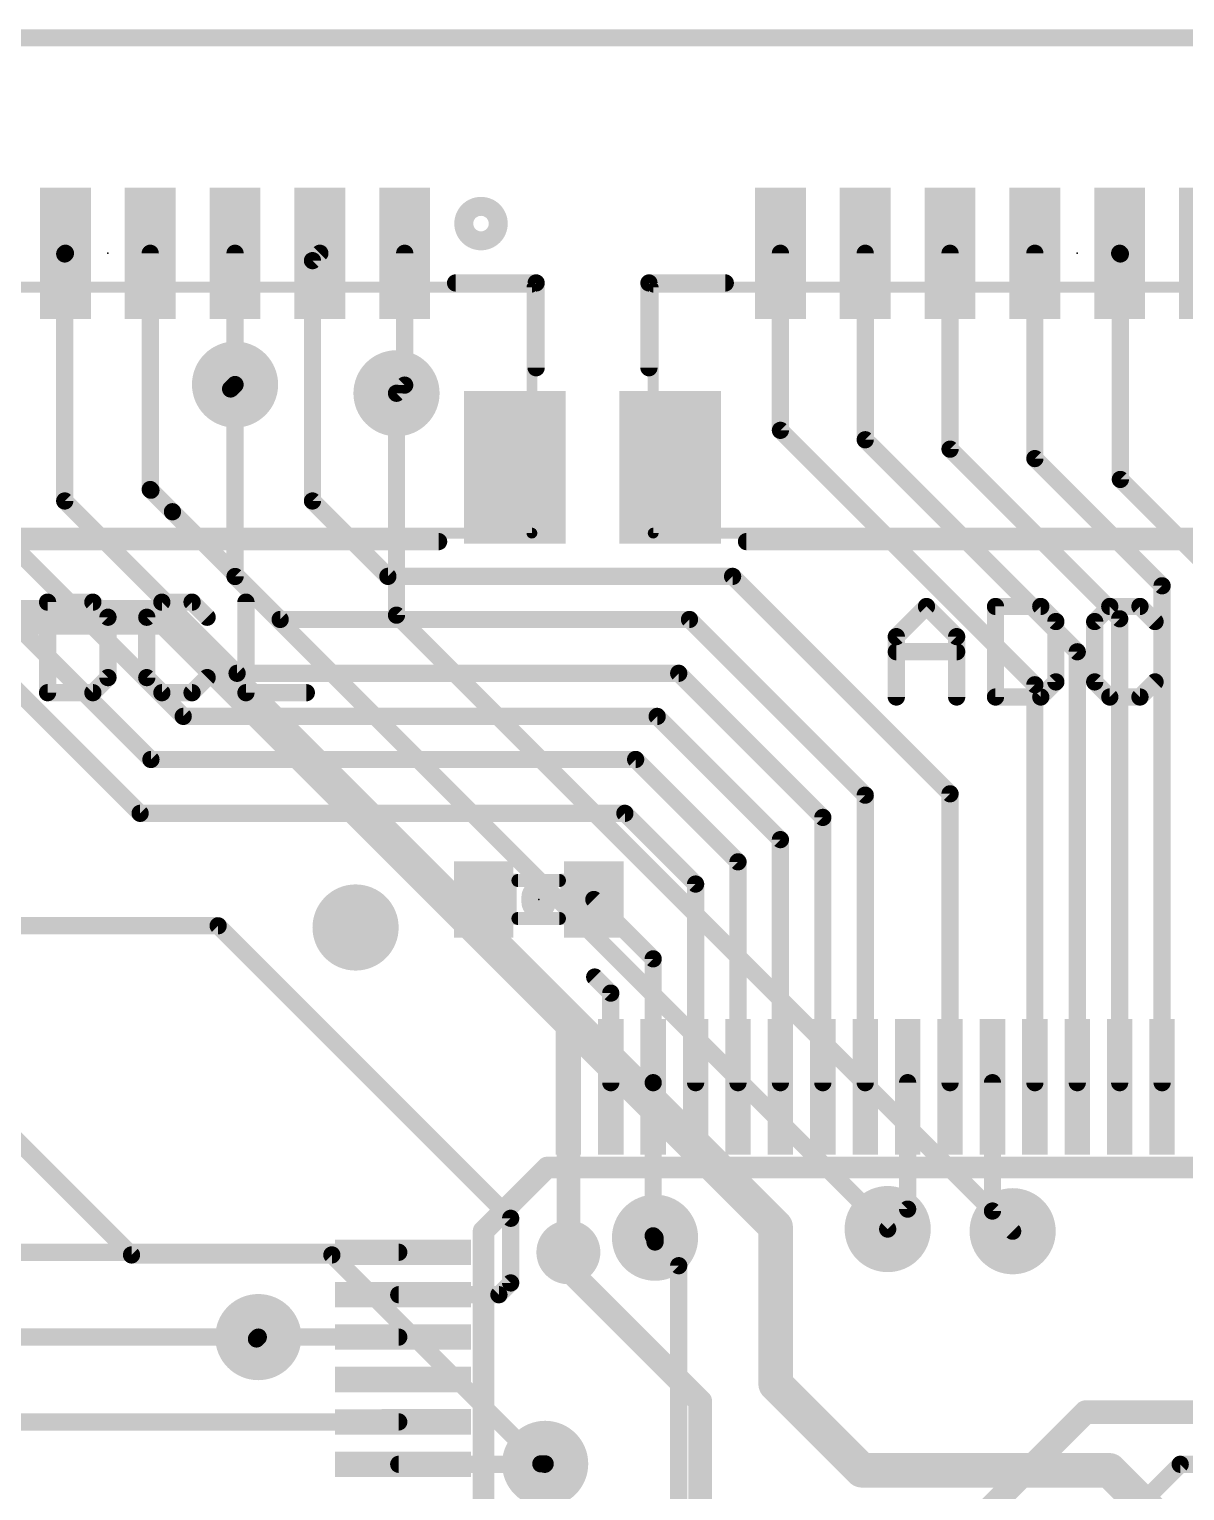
# Model space of a CAD drawing. Extents: x -1 to 63.6, y -0.1 to 40.7.
# Drawn here: x 29.55 to 43.18, y 23.51 to 40.74 of the extents above; entities that cross this region are included whole.
import ezdxf

# ---------------------------------------------------------------- set-up
doc = ezdxf.new("R2010")
doc.units = 0
for name, color, linetype in [('1', 12, 'CONTINUOUS'), ('16', 132, 'CONTINUOUS'), ('18', 110, 'CONTINUOUS'), ('20', 53, 'CONTINUOUS'), ('21', 41, 'CONTINUOUS'), ('23', 53, 'CONTINUOUS'), ('51', 53, 'CONTINUOUS')]:
    doc.layers.add(name, color=color, linetype=linetype)

# ---------------------------------------------------------------- blocks, each defined once
blk = doc.blocks.new('RECT')
blk.add_solid([(-0.5, -0.5), (0.5, -0.5), (-0.5, 0.5), (0.5, 0.5)])
blk = doc.blocks.new('ROUNDV')
at = {"const_width": 0.5}
blk.add_lwpolyline([(0, -0.25, 1), (0, 0.25, 1), (0, -0.25)], format="xyb", dxfattribs=at)

msp = doc.modelspace()

# ---------------------------------------------------------------- linework, layer by layer
at = {"layer": '1'}
for points, const_width in [([(63.5, 40.64), (0, 40.64)], 0.2032), ([(29.972, 38.092), (29.98, 38.1)], 0.2032), ([(29.972, 35.179), (29.972, 38.092)], 0.2032), ([(30.98, 35.314), (30.98, 38.1)], 0.2032), ([(31.98, 36.552), (31.98, 38.1)], 0.2032), ([(32.893, 38.013), (32.98, 38.1)], 0.2032), ([(32.893, 35.179), (32.893, 38.013)], 0.2032), ([(33.98, 36.5454), (33.98, 38.1)], 0.2032), ([(38.41, 36.012), (38.41, 38.1)], 0.2032), ([(39.41, 35.901), (39.41, 38.1)], 0.2032), ([(40.41, 35.79), (40.41, 38.1)], 0.2032), ([(41.41, 35.679), (41.41, 38.1)], 0.2032), ([(42.418, 38.092), (42.41, 38.1)], 0.2032), ([(42.418, 35.433), (42.418, 38.092)], 0.2032), ([(31.98, 36.552), (31.9278, 36.4998)], 0.2032), ([(33.8836, 36.449), (33.98, 36.5454)], 0.2032), ([(41.41, 33.012), (38.41, 36.012)], 0.2032), ([(41.91, 33.401), (39.41, 35.901)], 0.2032), ([(42.41, 33.79), (40.41, 35.79)], 0.2032), ([(42.91, 34.179), (41.41, 35.679)], 0.2032), ([(43.41, 34.441), (42.418, 35.433)], 0.2032), ([(26.98, 35.377), (30.861, 31.496)], 0.2032), ([(30.988, 35.306), (30.98, 35.314)], 0.2032), ([(30.988, 35.306), (31.242, 35.052)], 0.2032), ([(30.988, 32.131), (27.98, 35.139)], 0.2032), ([(29.972, 35.179), (32.004, 33.147)], 0.2032), ([(32.893, 35.179), (33.782, 34.29)], 0.2032), ([(31.369, 32.639), (28.98, 35.028)], 0.2032), ([(31.242, 35.052), (32.512, 33.782)], 0.2032), ([(33.782, 34.29), (37.846, 34.29)], 0.2032), ([(37.846, 34.29), (40.41, 31.726)], 0.2032), ([(42.91, 28.32), (42.91, 34.179)], 0.2032), ([(32.512, 33.782), (37.338, 33.782)], 0.2032), ([(37.338, 33.782), (39.41, 31.71)], 0.2032), ([(42.41, 28.32), (42.41, 33.79)], 0.2032), ([(41.91, 28.32), (41.91, 33.401)], 0.2032), ([(32.004, 33.147), (37.211, 33.147)], 0.2032), ([(37.211, 33.147), (38.91, 31.448)], 0.2032), ([(41.41, 28.32), (41.41, 33.012)], 0.2032), ([(31.369, 32.639), (36.957, 32.639)], 0.2032), ([(36.957, 32.639), (38.41, 31.186)], 0.2032), ([(30.988, 32.131), (36.703, 32.131)], 0.2032), ([(36.703, 32.131), (37.91, 30.924)], 0.2032), ([(39.41, 31.71), (39.41, 28.32)], 0.2032), ([(40.41, 31.726), (40.41, 28.32)], 0.2032), ([(30.861, 31.496), (36.576, 31.496)], 0.2032), ([(36.576, 31.496), (37.41, 30.662)], 0.2032), ([(38.91, 31.448), (38.91, 28.32)], 0.2032), ([(38.41, 31.186), (38.41, 28.32)], 0.2032), ([(37.91, 30.924), (37.91, 28.32)], 0.2032), ([(37.41, 30.662), (37.41, 28.32)], 0.2032), ([(36.91, 29.78), (36.21, 30.48)], 0.2032), ([(22.86, 30.17), (31.7806, 30.17)], 0.2032), ([(31.7806, 30.17), (35.2298, 26.7208)], 0.2032), ([(36.91, 28.32), (36.91, 29.78)], 0.2032), ([(36.41, 29.376), (36.2204, 29.5656)], 0.2032), ([(36.41, 28.32), (36.41, 29.376)], 0.2032), ([(35.91, 26.1168), (35.91, 28.32)], 0.2794), ([(36.91, 26.5138), (36.91, 28.32)], 0.2032), ([(39.91, 26.829), (39.91, 28.32)], 0.2032), ([(40.91, 26.8064), (40.91, 28.32)], 0.2032), ([(39.6748, 26.5938), (39.91, 26.829)], 0.2032), ([(41.148, 26.5684), (40.91, 26.8064)], 0.2032), ([(35.2298, 26.7208), (35.2298, 25.9588)], 0.2032), ([(36.9316, 26.4922), (36.91, 26.5138)], 0.2032), ([(23.01, 26.32), (33.91, 26.32)], 0.2032), ([(37.465, 24.5618), (35.91, 26.1168)], 0.2794), ([(35.2298, 25.9588), (35.091, 25.82)], 0.2032), ([(35.091, 25.82), (33.91, 25.82)], 0.2032), ([(32.2542, 25.32), (32.2326, 25.2984)], 0.2032), ([(32.2542, 25.32), (33.91, 25.32)], 0.2032), ([(37.465, 21.9216), (37.465, 24.5618)], 0.2794), ([(39.394, 21.82), (42.0088, 24.4348)], 0.2794), ([(42.0088, 24.4348), (45.1866, 24.4348)], 0.2794), ([(27.52, 24.32), (33.91, 24.32)], 0.2032), ([(35.631, 23.82), (33.91, 23.82)], 0.2032), ([(35.6362, 23.8252), (35.631, 23.82)], 0.2032), ([(40.894, 21.59), (43.124, 23.82)], 0.2032), ([(43.124, 23.82), (49.91, 23.82)], 0.2032)]:
    msp.add_lwpolyline(points, dxfattribs=dict(at, const_width=const_width))
for points, const_width in [([(30.0228, 38.092, 1), (29.9212, 38.092)], 0.1016), ([(29.9361, 38.1279, 1), (30.0079, 38.0561)], 0.1016), ([(30.0159, 38.0641, 1), (29.9441, 38.1359)], 0.1016), ([(31.0308, 38.1, 1), (30.9292, 38.1)], 0.1016), ([(32.0308, 38.1, 1), (31.9292, 38.1)], 0.1016), ([(32.9438, 38.013, 1), (32.8422, 38.013)], 0.1016), ([(32.8571, 38.0489, 1), (32.9289, 37.9771)], 0.1016), ([(33.0159, 38.0641, 1), (32.9441, 38.1359)], 0.1016), ([(34.0308, 38.1, 1), (33.9292, 38.1)], 0.1016), ([(38.4608, 38.1, 1), (38.3592, 38.1)], 0.1016), ([(39.4608, 38.1, 1), (39.3592, 38.1)], 0.1016), ([(40.4608, 38.1, 1), (40.3592, 38.1)], 0.1016), ([(41.4608, 38.1, 1), (41.3592, 38.1)], 0.1016), ([(42.4459, 38.1359, 1), (42.3741, 38.0641)], 0.1016), ([(42.4688, 38.092, 1), (42.3672, 38.092)], 0.1016), ([(42.3821, 38.0561, 1), (42.4539, 38.1279)], 0.1016), ([(31.8919, 36.5357, 1), (31.9637, 36.4639)], 0.1016), ([(31.9292, 36.552, 1), (32.0308, 36.552)], 0.1016), ([(32.0159, 36.5161, 1), (31.9441, 36.5879)], 0.1016), ([(33.8477, 36.4849, 1), (33.9195, 36.4131)], 0.1016), ([(33.9292, 36.5454, 1), (34.0308, 36.5454)], 0.1016), ([(34.0159, 36.5095, 1), (33.9441, 36.5813)], 0.1016), ([(38.4459, 36.0479, 1), (38.3741, 35.9761)], 0.1016), ([(38.3592, 36.012, 1), (38.4608, 36.012)], 0.1016), ([(39.4459, 35.9369, 1), (39.3741, 35.8651)], 0.1016), ([(39.3592, 35.901, 1), (39.4608, 35.901)], 0.1016), ([(40.4459, 35.8259, 1), (40.3741, 35.7541)], 0.1016), ([(40.3592, 35.79, 1), (40.4608, 35.79)], 0.1016), ([(41.4459, 35.7149, 1), (41.3741, 35.6431)], 0.1016), ([(41.3592, 35.679, 1), (41.4608, 35.679)], 0.1016), ([(42.4539, 35.4689, 1), (42.3821, 35.3971)], 0.1016), ([(31.0159, 35.3499, 1), (30.9441, 35.2781)], 0.1016), ([(30.9292, 35.314, 1), (31.0308, 35.314)], 0.1016), ([(31.0239, 35.3419, 1), (30.9521, 35.2701)], 0.1016), ([(30.9521, 35.2701, 1), (31.0239, 35.3419)], 0.1016), ([(42.3672, 35.433, 1), (42.4688, 35.433)], 0.1016), ([(30.0079, 35.2149, 1), (29.9361, 35.1431)], 0.1016), ([(29.9212, 35.179, 1), (30.0228, 35.179)], 0.1016), ([(32.9289, 35.2149, 1), (32.8571, 35.1431)], 0.1016), ([(32.8422, 35.179, 1), (32.9438, 35.179)], 0.1016), ([(31.2779, 35.0879, 1), (31.2061, 35.0161)], 0.1016), ([(31.2061, 35.0161, 1), (31.2779, 35.0879)], 0.1016), ([(33.782, 34.3408, 1), (33.782, 34.2392)], 0.1016), ([(33.7461, 34.2541, 1), (33.8179, 34.3259)], 0.1016), ([(37.8819, 34.3259, 1), (37.8101, 34.2541)], 0.1016), ([(37.846, 34.2392, 1), (37.846, 34.3408)], 0.1016), ([(42.9608, 34.179, 1), (42.8592, 34.179)], 0.1016), ([(42.8741, 34.1431, 1), (42.9459, 34.2149)], 0.1016), ([(32.512, 33.8328, 1), (32.512, 33.7312)], 0.1016), ([(32.4761, 33.7461, 1), (32.5479, 33.8179)], 0.1016), ([(37.3739, 33.8179, 1), (37.3021, 33.7461)], 0.1016), ([(37.338, 33.7312, 1), (37.338, 33.8328)], 0.1016), ([(42.4608, 33.79, 1), (42.3592, 33.79)], 0.1016), ([(42.3741, 33.7541, 1), (42.4459, 33.8259)], 0.1016), ([(41.9608, 33.401, 1), (41.8592, 33.401)], 0.1016), ([(41.8741, 33.3651, 1), (41.9459, 33.4369)], 0.1016), ([(32.004, 33.1978, 1), (32.004, 33.0962)], 0.1016), ([(31.9681, 33.1111, 1), (32.0399, 33.1829)], 0.1016), ([(37.2469, 33.1829, 1), (37.1751, 33.1111)], 0.1016), ([(37.211, 33.0962, 1), (37.211, 33.1978)], 0.1016), ([(41.4608, 33.012, 1), (41.3592, 33.012)], 0.1016), ([(41.3741, 32.9761, 1), (41.4459, 33.0479)], 0.1016), ([(31.369, 32.6898, 1), (31.369, 32.5882)], 0.1016), ([(31.3331, 32.6031, 1), (31.4049, 32.6749)], 0.1016), ([(36.9929, 32.6749, 1), (36.9211, 32.6031)], 0.1016), ([(36.957, 32.5882, 1), (36.957, 32.6898)], 0.1016), ([(30.988, 32.1818, 1), (30.988, 32.0802)], 0.1016), ([(36.7389, 32.1669, 1), (36.6671, 32.0951)], 0.1016), ([(36.703, 32.0802, 1), (36.703, 32.1818)], 0.1016), ([(30.9521, 32.0951, 1), (31.0239, 32.1669)], 0.1016), ([(39.4608, 31.71, 1), (39.3592, 31.71)], 0.1016), ([(39.3741, 31.6741, 1), (39.4459, 31.7459)], 0.1016), ([(40.4608, 31.726, 1), (40.3592, 31.726)], 0.1016), ([(40.3741, 31.6901, 1), (40.4459, 31.7619)], 0.1016), ([(30.861, 31.5468, 1), (30.861, 31.4452)], 0.1016), ([(30.8251, 31.4601, 1), (30.8969, 31.5319)], 0.1016), ([(36.6119, 31.5319, 1), (36.5401, 31.4601)], 0.1016), ([(36.576, 31.4452, 1), (36.576, 31.5468)], 0.1016), ([(38.9608, 31.448, 1), (38.8592, 31.448)], 0.1016), ([(38.8741, 31.4121, 1), (38.9459, 31.4839)], 0.1016), ([(38.4608, 31.186, 1), (38.3592, 31.186)], 0.1016), ([(38.3741, 31.1501, 1), (38.4459, 31.2219)], 0.1016), ([(37.9608, 30.924, 1), (37.8592, 30.924)], 0.1016), ([(37.8741, 30.8881, 1), (37.9459, 30.9599)], 0.1016), ([(37.4608, 30.662, 1), (37.3592, 30.662)], 0.1016), ([(37.3741, 30.6261, 1), (37.4459, 30.6979)], 0.1016), ([(36.2459, 30.5159, 1), (36.1741, 30.4441)], 0.1016), ([(31.8165, 30.2059, 1), (31.7447, 30.1341)], 0.1016), ([(31.7806, 30.1192, 1), (31.7806, 30.2208)], 0.1016), ([(36.9608, 29.78, 1), (36.8592, 29.78)], 0.1016), ([(36.8741, 29.7441, 1), (36.9459, 29.8159)], 0.1016), ([(36.2563, 29.6015, 1), (36.1845, 29.5297)], 0.1016), ([(36.4608, 29.376, 1), (36.3592, 29.376)], 0.1016), ([(36.3741, 29.3401, 1), (36.4459, 29.4119)], 0.1016), ([(35.9799, 28.32, 1), (35.8402, 28.32)], 0.1397), ([(36.3592, 28.32, 1), (36.4608, 28.32)], 0.1016), ([(36.9608, 28.32, 1), (36.8592, 28.32)], 0.1016), ([(36.8592, 28.32, 1), (36.9608, 28.32)], 0.1016), ([(37.3592, 28.32, 1), (37.4608, 28.32)], 0.1016), ([(37.8592, 28.32, 1), (37.9608, 28.32)], 0.1016), ([(38.3592, 28.32, 1), (38.4608, 28.32)], 0.1016), ([(38.8592, 28.32, 1), (38.9608, 28.32)], 0.1016), ([(39.3592, 28.32, 1), (39.4608, 28.32)], 0.1016), ([(39.9608, 28.32, 1), (39.8592, 28.32)], 0.1016), ([(40.3592, 28.32, 1), (40.4608, 28.32)], 0.1016), ([(40.9608, 28.32, 1), (40.8592, 28.32)], 0.1016), ([(41.3592, 28.32, 1), (41.4608, 28.32)], 0.1016), ([(41.8592, 28.32, 1), (41.9608, 28.32)], 0.1016), ([(42.3592, 28.32, 1), (42.4608, 28.32)], 0.1016), ([(42.8592, 28.32, 1), (42.9608, 28.32)], 0.1016), ([(39.9459, 26.7931, 1), (39.8741, 26.8649)], 0.1016), ([(40.9459, 26.8423, 1), (40.8741, 26.7705)], 0.1016), ([(35.2806, 26.7208, 1), (35.179, 26.7208)], 0.1016), ([(35.1939, 26.6849, 1), (35.2657, 26.7567)], 0.1016), ([(39.8592, 26.829, 1), (39.9608, 26.829)], 0.1016), ([(40.8592, 26.8064, 1), (40.9608, 26.8064)], 0.1016), ([(36.9459, 26.5497, 1), (36.8741, 26.4779)], 0.1016), ([(36.8592, 26.5138, 1), (36.9608, 26.5138)], 0.1016), ([(36.8957, 26.4563, 1), (36.9675, 26.5281)], 0.1016), ([(39.6389, 26.6297, 1), (39.7107, 26.5579)], 0.1016), ([(41.1121, 26.5325, 1), (41.1839, 26.6043)], 0.1016), ([(33.91, 26.2692, 1), (33.91, 26.3708)], 0.1016), ([(35.9594, 26.1662, 1), (35.8606, 26.0674)], 0.1397), ([(35.2657, 25.9229, 1), (35.1939, 25.9947)], 0.1016), ([(35.8402, 26.1168, 1), (35.9799, 26.1168)], 0.1397), ([(33.91, 25.8708, 1), (33.91, 25.7692)], 0.1016), ([(35.0551, 25.8559, 1), (35.1269, 25.7841)], 0.1016), ([(35.091, 25.7692, 1), (35.091, 25.8708)], 0.1016), ([(35.179, 25.9588, 1), (35.2806, 25.9588)], 0.1016), ([(32.1967, 25.3343, 1), (32.2685, 25.2625)], 0.1016), ([(32.2542, 25.3708, 1), (32.2542, 25.2692)], 0.1016), ([(32.2901, 25.2841, 1), (32.2183, 25.3559)], 0.1016), ([(33.91, 25.2692, 1), (33.91, 25.3708)], 0.1016), ([(37.5349, 24.5618, 1), (37.3952, 24.5618)], 0.1397), ([(37.4156, 24.5124, 1), (37.5144, 24.6112)], 0.1397), ([(42.0088, 24.5047, 1), (42.0088, 24.365)], 0.1397), ([(42.0582, 24.3854, 1), (41.9594, 24.4842)], 0.1397), ([(33.91, 24.2692, 1), (33.91, 24.3708)], 0.1016), ([(33.91, 23.8708, 1), (33.91, 23.7692)], 0.1016), ([(35.5951, 23.8559, 1), (35.6669, 23.7841)], 0.1016), ([(35.6721, 23.7893, 1), (35.6003, 23.8611)], 0.1016), ([(35.631, 23.7692, 1), (35.631, 23.8708)], 0.1016), ([(43.124, 23.8708, 1), (43.124, 23.7692)], 0.1016), ([(43.1599, 23.7841, 1), (43.0881, 23.8559)], 0.1016)]:
    msp.add_lwpolyline(points, format="xyb", dxfattribs=dict(at, const_width=const_width))
at = {"layer": '16'}
for points, const_width in [([(0, 40.64), (63.5, 40.64)], 0.2032), ([(31.98, 34.2886), (31.98, 36.552)], 0.2032), ([(33.8836, 33.8328), (33.8836, 36.449)], 0.2032), ([(39.6748, 26.5938), (31.98, 34.2886)], 0.2032), ([(19.8374, 33.8074), (31.1658, 33.8074)], 0.4064), ([(31.1658, 33.8074), (38.354, 26.6192)], 0.4064), ([(41.148, 26.5684), (33.8836, 33.8328)], 0.2032), ([(28.9306, 28.1178), (30.7594, 26.289)], 0.2032), ([(38.354, 26.6192), (38.354, 24.765)], 0.4064), ([(36.9316, 26.4414), (36.9316, 26.4922)], 0.2032), ([(37.211, 26.162), (36.9316, 26.4414)], 0.2032), ([(30.7594, 26.289), (33.1216, 26.289)], 0.2032), ([(33.1216, 26.289), (35.5854, 23.8252)], 0.2032), ([(37.211, 21.971), (37.211, 26.162)], 0.2032), ([(24.591, 25.32), (32.2542, 25.32)], 0.2032), ([(38.354, 24.765), (39.37, 23.749)], 0.4064), ([(35.5854, 23.8252), (35.6362, 23.8252)], 0.2032), ([(39.37, 23.749), (42.291, 23.749)], 0.4064), ([(42.291, 23.749), (43.942, 22.098)], 0.4064)]:
    msp.add_lwpolyline(points, dxfattribs=dict(at, const_width=const_width))
for points, const_width in [([(32.0308, 36.552, 1), (31.9292, 36.552)], 0.1016), ([(33.9344, 36.449, 1), (33.8328, 36.449)], 0.1016), ([(32.0159, 34.3245, 1), (31.9441, 34.2527)], 0.1016), ([(31.9292, 34.2886, 1), (32.0308, 34.2886)], 0.1016), ([(31.2376, 33.8792, 1), (31.094, 33.7356)], 0.2032), ([(31.1658, 33.7058, 1), (31.1658, 33.909)], 0.2032), ([(33.9195, 33.8687, 1), (33.8477, 33.7969)], 0.1016), ([(33.8328, 33.8328, 1), (33.9344, 33.8328)], 0.1016), ([(38.4556, 26.6192, 1), (38.2524, 26.6192)], 0.2032), ([(38.2822, 26.5474, 1), (38.4258, 26.691)], 0.2032), ([(36.9824, 26.4922, 1), (36.8808, 26.4922)], 0.1016), ([(36.9675, 26.4773, 1), (36.8957, 26.4055)], 0.1016), ([(39.6389, 26.5579, 1), (39.7107, 26.6297)], 0.1016), ([(41.1121, 26.5325, 1), (41.1839, 26.6043)], 0.1016), ([(30.7594, 26.3398, 1), (30.7594, 26.2382)], 0.1016), ([(30.7235, 26.2531, 1), (30.7953, 26.3249)], 0.1016), ([(33.1575, 26.3249, 1), (33.0857, 26.2531)], 0.1016), ([(33.1216, 26.2382, 1), (33.1216, 26.3398)], 0.1016), ([(36.8808, 26.4414, 1), (36.9824, 26.4414)], 0.1016), ([(37.2618, 26.162, 1), (37.1602, 26.162)], 0.1016), ([(37.1751, 26.1261, 1), (37.2469, 26.1979)], 0.1016), ([(32.2542, 25.2692, 1), (32.2542, 25.3708)], 0.1016), ([(38.2524, 24.765, 1), (38.4556, 24.765)], 0.2032), ([(38.4258, 24.8368, 1), (38.2822, 24.6932)], 0.2032), ([(35.5854, 23.876, 1), (35.5854, 23.7744)], 0.1016), ([(35.5495, 23.7893, 1), (35.6213, 23.8611)], 0.1016), ([(35.6362, 23.7744, 1), (35.6362, 23.876)], 0.1016), ([(39.37, 23.8506, 1), (39.37, 23.6474)], 0.2032), ([(39.2982, 23.6772, 1), (39.4418, 23.8208)], 0.2032), ([(42.3628, 23.8208, 1), (42.2192, 23.6772)], 0.2032), ([(42.291, 23.6474, 1), (42.291, 23.8506)], 0.2032)]:
    msp.add_lwpolyline(points, format="xyb", dxfattribs=dict(at, const_width=const_width))
at = {"layer": '20', "const_width": 0.2032}
msp.add_lwpolyline([(63.5, 40.64), (0, 40.64)], dxfattribs=at)
at = {"layer": '21'}
for points, const_width in [([(34.88, 38.3382, 1), (34.88, 38.5618, 1), (34.88, 38.3382)], 0.4064), ([(34.58, 37.8008, 1), (34.58, 37.6992)], 0.1016), ([(35.5808, 37.75, 1), (35.4792, 37.75)], 0.1016), ([(35.53, 37.6992, 1), (35.53, 37.8008)], 0.1016), ([(36.86, 37.8008, 1), (36.86, 37.6992)], 0.1016), ([(36.9108, 37.75, 1), (36.8092, 37.75)], 0.1016), ([(37.76, 37.6992, 1), (37.76, 37.8008)], 0.1016), ([(35.4792, 36.75, 1), (35.5808, 36.75)], 0.1016), ([(36.8092, 36.75, 1), (36.9108, 36.75)], 0.1016), ([(34.38, 34.6492, 1), (34.38, 34.7508)], 0.1016), ([(38.01, 34.7508, 1), (38.01, 34.6492)], 0.1016), ([(29.8206, 33.9861, 1), (29.719, 33.9861)], 0.1016), ([(29.7698, 34.0369, 1), (29.7698, 33.9353)], 0.1016), ([(30.3396, 34.022, 1), (30.2677, 33.9502)], 0.1016), ([(30.3037, 33.9353, 1), (30.3037, 34.0369)], 0.1016), ([(31.1171, 34.0369, 1), (31.1171, 33.9353)], 0.1016), ([(31.1531, 33.9502, 1), (31.0812, 34.022)], 0.1016), ([(31.509, 34.022, 1), (31.4371, 33.9502)], 0.1016), ([(31.4731, 33.9353, 1), (31.4731, 34.0369)], 0.1016), ([(32.1594, 33.9861, 1), (32.0578, 33.9861)], 0.1016), ([(40.1682, 33.9712, 1), (40.0964, 33.8994)], 0.1016), ([(40.1682, 33.8994, 1), (40.0964, 33.9712)], 0.1016), ([(40.9966, 33.9353, 1), (40.895, 33.9353)], 0.1016), ([(40.9458, 33.9861, 1), (40.9458, 33.8845)], 0.1016), ([(41.5156, 33.9712, 1), (41.4437, 33.8994)], 0.1016), ([(41.4797, 33.8845, 1), (41.4797, 33.9861)], 0.1016), ([(42.2931, 33.9861, 1), (42.2931, 33.8845)], 0.1016), ([(42.3291, 33.8994, 1), (42.2572, 33.9712)], 0.1016), ([(42.685, 33.9712, 1), (42.6131, 33.8994)], 0.1016), ([(42.6491, 33.8845, 1), (42.6491, 33.9861)], 0.1016), ([(30.5324, 33.8082, 1), (30.4308, 33.8082)], 0.1016), ([(30.4457, 33.7722, 1), (30.5175, 33.8441)], 0.1016), ([(30.99, 33.8082, 1), (30.8884, 33.8082)], 0.1016), ([(30.9033, 33.8441, 1), (30.9751, 33.7722)], 0.1016), ([(31.6151, 33.7722, 1), (31.6869, 33.8441)], 0.1016), ([(41.7084, 33.7574, 1), (41.6068, 33.7574)], 0.1016), ([(41.6217, 33.7214, 1), (41.6935, 33.7933)], 0.1016), ([(42.166, 33.7574, 1), (42.0644, 33.7574)], 0.1016), ([(42.0793, 33.7933, 1), (42.1511, 33.7214)], 0.1016), ([(42.7911, 33.7214, 1), (42.8629, 33.7933)], 0.1016), ([(39.8272, 33.5794, 1), (39.7256, 33.5794)], 0.1016), ([(39.7405, 33.6153, 1), (39.8123, 33.5435)], 0.1016), ([(40.539, 33.5794, 1), (40.4374, 33.5794)], 0.1016), ([(40.4523, 33.5435, 1), (40.5241, 33.6153)], 0.1016), ([(39.7764, 33.4523, 1), (39.7764, 33.3507)], 0.1016), ([(40.4882, 33.3507, 1), (40.4882, 33.4523)], 0.1016), ([(30.4308, 33.0964, 1), (30.5324, 33.0964)], 0.1016), ([(30.5175, 33.0604, 1), (30.4457, 33.1323)], 0.1016), ([(30.9751, 33.1323, 1), (30.9033, 33.0604)], 0.1016), ([(30.8884, 33.0964, 1), (30.99, 33.0964)], 0.1016), ([(31.6869, 33.0604, 1), (31.6151, 33.1323)], 0.1016), ([(41.6068, 33.0455, 1), (41.7084, 33.0455)], 0.1016), ([(41.6935, 33.0096, 1), (41.6217, 33.0815)], 0.1016), ([(42.1511, 33.0815, 1), (42.0793, 33.0096)], 0.1016), ([(42.0644, 33.0455, 1), (42.166, 33.0455)], 0.1016), ([(42.8629, 33.0096, 1), (42.7911, 33.0815)], 0.1016), ([(29.7698, 32.9692, 1), (29.7698, 32.8676)], 0.1016), ([(29.719, 32.9184, 1), (29.8206, 32.9184)], 0.1016), ([(30.2677, 32.9543, 1), (30.3396, 32.8825)], 0.1016), ([(30.3037, 32.8676, 1), (30.3037, 32.9692)], 0.1016), ([(31.1171, 32.9692, 1), (31.1171, 32.8676)], 0.1016), ([(31.0812, 32.8825, 1), (31.1531, 32.9543)], 0.1016), ([(31.4371, 32.9543, 1), (31.509, 32.8825)], 0.1016), ([(31.4731, 32.8676, 1), (31.4731, 32.9692)], 0.1016), ([(32.1086, 32.9692, 1), (32.1086, 32.8676)], 0.1016), ([(32.0578, 32.9184, 1), (32.1594, 32.9184)], 0.1016), ([(32.8204, 32.8676, 1), (32.8204, 32.9692)], 0.1016), ([(39.7256, 32.8676, 1), (39.8272, 32.8676)], 0.1016), ([(40.4374, 32.8676, 1), (40.539, 32.8676)], 0.1016), ([(40.9458, 32.9184, 1), (40.9458, 32.8168)], 0.1016), ([(40.895, 32.8676, 1), (40.9966, 32.8676)], 0.1016), ([(41.4437, 32.9035, 1), (41.5156, 32.8317)], 0.1016), ([(41.4797, 32.8168, 1), (41.4797, 32.9184)], 0.1016), ([(42.2931, 32.9184, 1), (42.2931, 32.8168)], 0.1016), ([(42.2572, 32.8317, 1), (42.3291, 32.9035)], 0.1016), ([(42.6131, 32.9035, 1), (42.685, 32.8317)], 0.1016), ([(42.6491, 32.8168, 1), (42.6491, 32.9184)], 0.1016), ([(35.6616, 30.5105, 1), (35.4584, 30.5105)], 0.2032), ([(35.4584, 30.4495, 1), (35.6616, 30.4495)], 0.2032), ([(35.66, 27.3835, 1), (35.66, 27.2565)], 0.127), ([(35.7049, 27.2751, 1), (35.6151, 27.3649)], 0.127), ([(34.9735, 26.57, 1), (34.8465, 26.57)], 0.127), ([(34.8651, 26.6149, 1), (34.9549, 26.5251)], 0.127), ([(35.91, 26.0701, 1), (35.91, 26.5699, 1), (35.91, 26.0701)], 0.254)]:
    msp.add_lwpolyline(points, format="xyb", dxfattribs=dict(at, const_width=const_width))
for points, const_width in [([(34.58, 37.75), (35.53, 37.75)], 0.2032), ([(35.53, 37.75), (35.53, 36.75)], 0.2032), ([(36.86, 37.75), (37.76, 37.75)], 0.2032), ([(36.86, 37.75), (36.86, 36.75)], 0.2032), ([(34.38, 34.7), (26.58, 34.7)], 0.2032), ([(45.81, 34.7), (38.01, 34.7)], 0.2032), ([(29.7698, 33.9861), (29.7698, 32.9184)], 0.2032), ([(30.3037, 33.9861), (29.7698, 33.9861)], 0.2032), ([(30.4816, 33.8082), (30.3037, 33.9861)], 0.2032), ([(31.1171, 33.9861), (30.9392, 33.8082)], 0.2032), ([(31.4731, 33.9861), (31.1171, 33.9861)], 0.2032), ([(31.651, 33.8082), (31.4731, 33.9861)], 0.2032), ([(32.1086, 33.9861), (32.1086, 32.9184)], 0.2032), ([(39.7764, 33.5794), (40.1323, 33.9353)], 0.2032), ([(40.1323, 33.9353), (40.4882, 33.5794)], 0.2032), ([(40.9458, 33.9353), (40.9458, 32.8676)], 0.2032), ([(41.4797, 33.9353), (40.9458, 33.9353)], 0.2032), ([(41.6576, 33.7574), (41.4797, 33.9353)], 0.2032), ([(42.2931, 33.9353), (42.1152, 33.7574)], 0.2032), ([(42.6491, 33.9353), (42.2931, 33.9353)], 0.2032), ([(42.827, 33.7574), (42.6491, 33.9353)], 0.2032), ([(30.4816, 33.0964), (30.4816, 33.8082)], 0.2032), ([(30.9392, 33.8082), (30.9392, 33.0964)], 0.2032), ([(41.6576, 33.0455), (41.6576, 33.7574)], 0.2032), ([(42.1152, 33.7574), (42.1152, 33.0455)], 0.2032), ([(39.7764, 32.8676), (39.7764, 33.5794)], 0.2032), ([(40.4882, 33.5794), (40.4882, 32.8676)], 0.2032), ([(39.7764, 33.4015), (40.4882, 33.4015)], 0.2032), ([(30.3037, 32.9184), (30.4816, 33.0964)], 0.2032), ([(30.9392, 33.0964), (31.1171, 32.9184)], 0.2032), ([(31.4731, 32.9184), (31.651, 33.0964)], 0.2032), ([(41.4797, 32.8676), (41.6576, 33.0455)], 0.2032), ([(42.1152, 33.0455), (42.2931, 32.8676)], 0.2032), ([(42.6491, 32.8676), (42.827, 33.0455)], 0.2032), ([(29.7698, 32.9184), (30.3037, 32.9184)], 0.2032), ([(31.1171, 32.9184), (31.4731, 32.9184)], 0.2032), ([(32.1086, 32.9184), (32.8204, 32.9184)], 0.2032), ([(40.9458, 32.8676), (41.4797, 32.8676)], 0.2032), ([(42.2931, 32.8676), (42.6491, 32.8676)], 0.2032), ([(35.56, 30.4495), (35.56, 30.5105)], 0.4064), ([(34.91, 26.57), (35.66, 27.32)], 0.254), ([(35.66, 27.32), (48.66, 27.32)], 0.254), ([(34.91, 13.57), (34.91, 26.57)], 0.254)]:
    msp.add_lwpolyline(points, dxfattribs=dict(at, const_width=const_width))
at = {"layer": '23'}
for p in [(30.48, 38.1), (41.91, 38.1), (35.56, 30.48)]:
    msp.add_point(p, dxfattribs=at)
at = {"layer": '51'}
for points, const_width in [([(35.48, 37.7), (25.48, 37.7)], 0.127), ([(35.48, 37.7), (35.48, 34.8)], 0.127), ([(36.91, 37.7), (36.91, 34.8)], 0.127), ([(46.91, 37.7), (36.91, 37.7)], 0.127), ([(35.48, 34.8), (25.48, 34.8)], 0.127), ([(46.91, 34.8), (36.91, 34.8)], 0.127), ([(35.315, 30.704), (35.805, 30.704)], 0.1524), ([(35.805, 30.256), (35.315, 30.256)], 0.1524)]:
    msp.add_lwpolyline(points, dxfattribs=dict(at, const_width=const_width))
for points, const_width in [([(35.5118, 37.7, 1), (35.4483, 37.7)], 0.0635), ([(35.48, 37.6683, 1), (35.48, 37.7318)], 0.0635), ([(36.91, 37.7318, 1), (36.91, 37.6683)], 0.0635), ([(36.9418, 37.7, 1), (36.8783, 37.7)], 0.0635), ([(35.4483, 34.8, 1), (35.5118, 34.8)], 0.0635), ([(35.48, 34.7683, 1), (35.48, 34.8318)], 0.0635), ([(36.91, 34.8318, 1), (36.91, 34.7683)], 0.0635), ([(36.8783, 34.8, 1), (36.9418, 34.8)], 0.0635), ([(35.315, 30.7421, 1), (35.315, 30.6659)], 0.0762), ([(35.805, 30.6659, 1), (35.805, 30.7421)], 0.0762), ([(35.315, 30.2941, 1), (35.315, 30.2179)], 0.0762), ([(35.805, 30.2179, 1), (35.805, 30.2941)], 0.0762)]:
    msp.add_lwpolyline(points, format="xyb", dxfattribs=dict(at, const_width=const_width))

# ---------------------------------------------------------------- block references
at = {"layer": '1'}
for p, xscale, yscale in [((29.98, 38.1), 0.6, 1.55), ((30.98, 38.1), 0.6, 1.55), ((31.98, 38.1), 0.6, 1.55), ((32.98, 38.1), 0.6, 1.55), ((33.98, 38.1), 0.6, 1.55), ((38.41, 38.1), 0.6, 1.55), ((39.41, 38.1), 0.6, 1.55), ((40.41, 38.1), 0.6, 1.55), ((41.41, 38.1), 0.6, 1.55), ((42.41, 38.1), 0.6, 1.55), ((43.41, 38.1), 0.6, 1.55), ((35.91, 28.32), 0.3, 1.5), ((36.41, 28.32), 0.3, 1.5), ((36.91, 28.32), 0.3, 1.5), ((37.41, 28.32), 0.3, 1.5), ((37.91, 28.32), 0.3, 1.5), ((38.41, 28.32), 0.3, 1.5), ((38.91, 28.32), 0.3, 1.5), ((39.41, 28.32), 0.3, 1.5), ((39.91, 28.32), 0.3, 1.5), ((40.41, 28.32), 0.3, 1.5), ((40.91, 28.32), 0.3, 1.5), ((41.41, 28.32), 0.3, 1.5), ((41.91, 28.32), 0.3, 1.5), ((42.41, 28.32), 0.3, 1.5), ((42.91, 28.32), 0.3, 1.5), ((33.91, 26.32), 1.5, 0.3), ((33.91, 25.82), 1.5, 0.3), ((33.91, 25.32), 1.5, 0.3), ((33.91, 24.82), 1.5, 0.3), ((33.91, 24.32), 1.5, 0.3), ((33.91, 23.82), 1.5, 0.3)]:
    msp.add_blockref('RECT', p, dxfattribs=dict(at, xscale=xscale, yscale=yscale))
for p, xscale, yscale, rotation in [((35.28, 35.575), 1.8, 1.2, 270), ((37.11, 35.575), 1.8, 1.2, 270), ((34.91, 30.48), 0.7, 0.9, 180), ((36.21, 30.48), 0.7, 0.9, 180)]:
    msp.add_blockref('RECT', p, dxfattribs=dict(at, xscale=xscale, yscale=yscale, rotation=rotation))
at = {"layer": '18', "xscale": 1.016, "yscale": 1.016}
for p in [(31.98, 36.552), (31.98, 36.552), (33.8836, 36.449), (33.8836, 36.449), (33.401, 30.1498), (33.401, 30.1498), (39.6748, 26.5938), (39.6748, 26.5938), (41.148, 26.5684), (41.148, 26.5684), (36.9316, 26.4922), (36.9316, 26.4922), (32.2542, 25.32), (32.2542, 25.32), (35.6362, 23.8252), (35.6362, 23.8252)]:
    msp.add_blockref('ROUNDV', p, dxfattribs=at)
at = {"layer": '51', "xscale": 0.3, "yscale": 0.5999, "rotation": 180}
for p in [(35.1512, 30.4849), (35.964, 30.4849)]:
    msp.add_blockref('RECT', p, dxfattribs=at)
at = {"layer": '51'}
for p, xscale, yscale in [((35.91, 27.9951), 0.3003, 1.0499), ((36.41, 27.9951), 0.3001, 1.0499), ((36.91, 27.9951), 0.3003, 1.0499), ((37.41, 27.9951), 0.3001, 1.0499), ((37.9101, 27.9951), 0.3003, 1.0499), ((38.4101, 27.9951), 0.3001, 1.0499), ((38.9101, 27.9951), 0.3003, 1.0499), ((39.4101, 27.9951), 0.3001, 1.0499), ((39.9101, 27.9951), 0.3003, 1.0499), ((40.4101, 27.9951), 0.3001, 1.0499), ((40.9101, 27.9951), 0.3003, 1.0499), ((41.4101, 27.9951), 0.3001, 1.0499), ((41.9101, 27.9951), 0.3003, 1.0499), ((42.4101, 27.9951), 0.3001, 1.0499), ((42.9101, 27.9951), 0.3003, 1.0499), ((34.2351, 26.3201), 1.0499, 0.3003), ((34.2351, 25.8201), 1.0499, 0.3001), ((34.2351, 25.3201), 1.0499, 0.3003), ((34.2351, 24.8201), 1.0499, 0.3001), ((34.2351, 24.3201), 1.0499, 0.3003), ((34.2351, 23.8201), 1.0499, 0.3001)]:
    msp.add_blockref('RECT', p, dxfattribs=dict(at, xscale=xscale, yscale=yscale))

doc.saveas('drawing.dxf')
